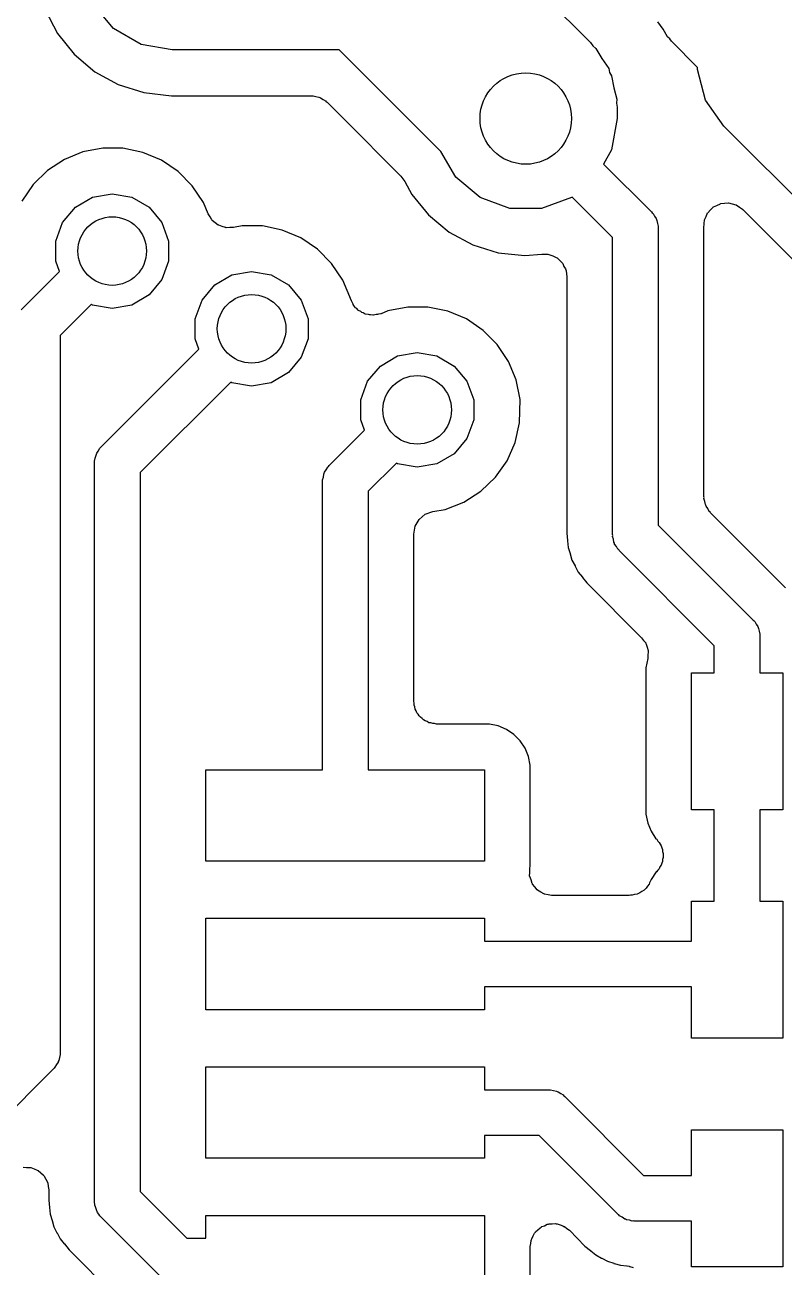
# Model space of a CAD drawing. Extents: x 69.6 to 139.6, y -158 to -61.
# Drawn here: x 100.36 to 103.68, y -152.33 to -146.89 of the extents above; entities that cross this region are included whole.
import ezdxf

# ---------------------------------------------------------------- set-up
doc = ezdxf.new("R2010")
doc.units = 0
doc.header["$MEASUREMENT"] = 0
doc.layers.add('BLACK', color=7, linetype='CONTINUOUS')

msp = doc.modelspace()

# ---------------------------------------------------------------- linework, layer by layer
at = {"layer": 'Black'}
for p, q in [((102.599, -146.734), (102.833, -146.967)), ((100.447, -146.825), (100.501, -146.928)), ((100.745, -146.906), (100.656, -146.8)), ((103.151, -146.909), (103.128, -146.877)), ((100.501, -146.928), (100.574, -147.019)), ((100.866, -146.976), (100.745, -146.906)), ((103.17, -146.943), (103.151, -146.909)), ((103.18, -146.951), (103.17, -146.943)), ((101.002, -147), (100.866, -146.976)), ((101.734, -147), (101.002, -147)), ((102.178, -147.444), (101.734, -147)), ((102.833, -146.967), (102.843, -146.982)), ((102.843, -146.982), (102.856, -146.993)), ((102.856, -146.993), (102.883, -147.038)), ((103.188, -146.962), (103.18, -146.951)), ((103.302, -147.077), (103.188, -146.962)), ((100.574, -147.019), (100.664, -147.095)), ((102.883, -147.038), (102.913, -147.081)), ((100.664, -147.095), (100.766, -147.151)), ((102.913, -147.081), (102.917, -147.098)), ((102.917, -147.098), (102.926, -147.113)), ((103.302, -147.085), (103.302, -147.077)), ((103.337, -147.219), (103.302, -147.085)), ((100.766, -147.151), (100.878, -147.186)), ((102.926, -147.113), (102.935, -147.165)), ((102.935, -147.165), (102.948, -147.215)), ((100.878, -147.186), (100.999, -147.2)), ((100.999, -147.2), (101.003, -147.2)), ((101.003, -147.2), (101.61, -147.2)), ((101.61, -147.2), (101.614, -147.201)), ((101.614, -147.201), (101.619, -147.2)), ((101.619, -147.2), (101.631, -147.204)), ((101.631, -147.204), (101.644, -147.206)), ((101.644, -147.206), (101.648, -147.208)), ((101.648, -147.208), (101.652, -147.209)), ((101.652, -147.209), (101.663, -147.217)), ((101.663, -147.217), (101.674, -147.223)), ((102.948, -147.215), (102.947, -147.233)), ((103.417, -147.333), (103.337, -147.219)), ((101.674, -147.223), (101.677, -147.227)), ((101.677, -147.227), (101.681, -147.229)), ((101.681, -147.229), (101.751, -147.299)), ((102.947, -147.233), (102.95, -147.25)), ((102.95, -147.25), (102.95, -147.3)), ((101.751, -147.299), (101.751, -147.299)), ((101.751, -147.299), (101.751, -147.299)), ((101.751, -147.299), (102.003, -147.552)), ((102.95, -147.3), (102.926, -147.437)), ((103.95, -147.866), (103.417, -147.333)), ((100.699, -147.43), (100.612, -147.446)), ((100.787, -147.43), (100.699, -147.43)), ((100.874, -147.448), (100.787, -147.43)), ((102.926, -147.437), (102.89, -147.499)), ((100.531, -147.479), (100.457, -147.528)), ((100.612, -147.446), (100.531, -147.479)), ((100.955, -147.482), (100.874, -147.448)), ((101.028, -147.532), (100.955, -147.482)), ((102.244, -147.557), (102.178, -147.444)), ((100.457, -147.528), (100.394, -147.589)), ((101.09, -147.594), (101.028, -147.532)), ((102.89, -147.499), (103.101, -147.709)), ((100.394, -147.589), (100.344, -147.662)), ((101.139, -147.668), (101.09, -147.594)), ((102.003, -147.552), (102.012, -147.564)), ((102.012, -147.564), (102.021, -147.575)), ((102.021, -147.575), (102.051, -147.632)), ((102.35, -147.646), (102.244, -147.557)), ((100.579, -147.688), (100.654, -147.644)), ((100.654, -147.644), (100.74, -147.629)), ((100.74, -147.629), (100.826, -147.644)), ((100.826, -147.644), (100.901, -147.688)), ((102.051, -147.632), (102.125, -147.722)), ((102.481, -147.694), (102.35, -147.646)), ((102.75, -147.646), (102.619, -147.694)), ((102.753, -147.644), (102.75, -147.646)), ((102.93, -147.821), (102.753, -147.644)), ((100.523, -147.755), (100.579, -147.688)), ((100.901, -147.688), (100.957, -147.755)), ((101.16, -147.717), (101.139, -147.668)), ((102.619, -147.694), (102.481, -147.694)), ((103.101, -147.709), (103.103, -147.713)), ((103.347, -147.712), (103.359, -147.7)), ((103.359, -147.7), (103.371, -147.688)), ((103.371, -147.688), (103.371, -147.687)), ((103.371, -147.687), (103.372, -147.687)), ((103.372, -147.687), (103.387, -147.68)), ((103.387, -147.68), (103.402, -147.673)), ((103.402, -147.673), (103.403, -147.672)), ((103.403, -147.672), (103.42, -147.671)), ((103.403, -147.672), (103.403, -147.672)), ((103.42, -147.671), (103.437, -147.669)), ((103.437, -147.669), (103.437, -147.669)), ((103.437, -147.669), (103.438, -147.669)), ((103.438, -147.669), (103.454, -147.674)), ((103.454, -147.674), (103.47, -147.678)), ((103.47, -147.678), (103.471, -147.678)), ((103.471, -147.678), (103.471, -147.678)), ((103.471, -147.678), (103.485, -147.688)), ((103.485, -147.688), (103.499, -147.697)), ((103.499, -147.697), (103.499, -147.698)), ((103.499, -147.698), (103.5, -147.698)), ((103.5, -147.698), (103.721, -147.919)), ((100.493, -147.836), (100.523, -147.755)), ((100.957, -147.755), (100.987, -147.836)), ((101.168, -147.73), (101.16, -147.717)), ((101.176, -147.744), (101.168, -147.73)), ((101.177, -147.745), (101.176, -147.744)), ((101.178, -147.746), (101.177, -147.745)), ((101.191, -147.756), (101.178, -147.746)), ((101.203, -147.766), (101.191, -147.756)), ((102.125, -147.722), (102.215, -147.797)), ((103.103, -147.713), (103.107, -147.716)), ((103.107, -147.716), (103.113, -147.727)), ((103.113, -147.727), (103.121, -147.738)), ((103.121, -147.738), (103.122, -147.742)), ((103.122, -147.742), (103.124, -147.746)), ((103.124, -147.746), (103.126, -147.759)), ((103.126, -147.759), (103.13, -147.771)), ((103.329, -147.778), (103.331, -147.761)), ((103.331, -147.761), (103.332, -147.744)), ((103.332, -147.743), (103.339, -147.728)), ((103.332, -147.744), (103.332, -147.743)), ((103.332, -147.744), (103.332, -147.744)), ((103.339, -147.728), (103.346, -147.712)), ((103.346, -147.712), (103.347, -147.712)), ((103.347, -147.712), (103.347, -147.712)), ((101.205, -147.767), (101.203, -147.766)), ((101.206, -147.767), (101.205, -147.767)), ((101.221, -147.772), (101.206, -147.767)), ((101.236, -147.777), (101.221, -147.772)), ((101.237, -147.777), (101.236, -147.777)), ((101.239, -147.778), (101.237, -147.777)), ((101.255, -147.777), (101.239, -147.778)), ((101.271, -147.777), (101.255, -147.777)), ((101.309, -147.77), (101.271, -147.777)), ((101.397, -147.77), (101.309, -147.77)), ((101.484, -147.788), (101.397, -147.77)), ((101.565, -147.822), (101.484, -147.788)), ((102.215, -147.797), (102.318, -147.853)), ((103.13, -147.771), (103.129, -147.776)), ((103.129, -147.776), (103.13, -147.78)), ((103.13, -147.78), (103.13, -149.079)), ((103.329, -147.779), (103.329, -147.778)), ((103.329, -147.778), (103.329, -147.778)), ((103.33, -147.785), (103.329, -147.779)), ((103.33, -148.954), (103.33, -147.785)), ((100.493, -147.924), (100.493, -147.836)), ((100.987, -147.836), (100.987, -147.924)), ((101.638, -147.872), (101.565, -147.822)), ((101.7, -147.934), (101.638, -147.872)), ((102.318, -147.853), (102.429, -147.887)), ((102.93, -149.12), (102.93, -147.821)), ((100.509, -147.969), (100.493, -147.924)), ((100.987, -147.924), (100.957, -148.005)), ((102.429, -147.887), (102.546, -147.9)), ((102.546, -147.9), (102.621, -147.893)), ((102.621, -147.893), (102.634, -147.894)), ((102.634, -147.894), (102.647, -147.894)), ((102.647, -147.894), (102.651, -147.895)), ((102.651, -147.895), (102.656, -147.896)), ((102.656, -147.896), (102.668, -147.901)), ((102.668, -147.901), (102.68, -147.906)), ((102.68, -147.906), (102.683, -147.908)), ((102.683, -147.908), (102.687, -147.91)), ((102.687, -147.91), (102.696, -147.919)), ((102.696, -147.919), (102.707, -147.928)), ((100.342, -148.137), (100.509, -147.969)), ((101.264, -147.984), (101.35, -147.969)), ((101.35, -147.969), (101.436, -147.984)), ((101.749, -148.008), (101.7, -147.934)), ((102.707, -147.928), (102.709, -147.932)), ((102.709, -147.932), (102.712, -147.935)), ((102.712, -147.935), (102.717, -147.947)), ((102.717, -147.947), (102.724, -147.958)), ((102.724, -147.958), (102.725, -147.962)), ((102.725, -147.962), (102.727, -147.966)), ((102.727, -147.966), (102.728, -147.979)), ((102.728, -147.979), (102.73, -147.992)), ((100.957, -148.005), (100.901, -148.072)), ((101.133, -148.095), (101.189, -148.028)), ((101.189, -148.028), (101.264, -147.984)), ((101.436, -147.984), (101.511, -148.028)), ((101.511, -148.028), (101.567, -148.095)), ((101.787, -148.098), (101.749, -148.008)), ((102.73, -147.992), (102.73, -149.115)), ((100.901, -148.072), (100.826, -148.116)), ((100.649, -148.113), (100.512, -148.249)), ((100.654, -148.116), (100.649, -148.113)), ((100.74, -148.131), (100.654, -148.116)), ((100.826, -148.116), (100.74, -148.131)), ((101.103, -148.176), (101.133, -148.095)), ((101.567, -148.095), (101.597, -148.176)), ((101.79, -148.104), (101.787, -148.098)), ((101.794, -148.113), (101.79, -148.104)), ((101.794, -148.114), (101.794, -148.113)), ((101.794, -148.113), (101.794, -148.113)), ((101.801, -148.122), (101.794, -148.114)), ((101.805, -148.128), (101.801, -148.122)), ((101.81, -148.131), (101.805, -148.128)), ((101.817, -148.139), (101.81, -148.131)), ((101.818, -148.14), (101.817, -148.139)), ((101.817, -148.139), (101.817, -148.139)), ((101.828, -148.145), (101.818, -148.14)), ((101.947, -148.141), (101.917, -148.154)), ((102.034, -148.125), (101.947, -148.141)), ((102.122, -148.125), (102.034, -148.125)), ((102.209, -148.143), (102.122, -148.125)), ((102.29, -148.177), (102.209, -148.143)), ((101.103, -148.264), (101.103, -148.176)), ((101.597, -148.176), (101.597, -148.264)), ((101.833, -148.149), (101.828, -148.145)), ((101.838, -148.15), (101.833, -148.149)), ((101.847, -148.156), (101.838, -148.15)), ((101.848, -148.156), (101.847, -148.156)), ((101.861, -148.158), (101.848, -148.156)), ((101.848, -148.156), (101.848, -148.156)), ((101.866, -148.159), (101.861, -148.158)), ((101.87, -148.159), (101.866, -148.159)), ((101.881, -148.161), (101.87, -148.159)), ((101.882, -148.161), (101.881, -148.161)), ((101.883, -148.161), (101.882, -148.161)), ((101.895, -148.158), (101.883, -148.161)), ((101.901, -148.158), (101.895, -148.158)), ((101.905, -148.156), (101.901, -148.158)), ((101.915, -148.154), (101.905, -148.156)), ((101.916, -148.154), (101.915, -148.154)), ((101.917, -148.154), (101.916, -148.154)), ((102.363, -148.227), (102.29, -148.177)), ((100.512, -148.249), (100.512, -151.388)), ((102.425, -148.289), (102.363, -148.227)), ((101.119, -148.309), (101.103, -148.264)), ((101.597, -148.264), (101.567, -148.345)), ((102.474, -148.363), (102.425, -148.289)), ((100.692, -148.737), (101.119, -148.309)), ((101.567, -148.345), (101.511, -148.412)), ((101.914, -148.383), (101.989, -148.339)), ((101.989, -148.339), (102.075, -148.324)), ((102.075, -148.324), (102.161, -148.339)), ((102.161, -148.339), (102.236, -148.383)), ((101.511, -148.412), (101.436, -148.456)), ((101.858, -148.45), (101.914, -148.383)), ((102.236, -148.383), (102.292, -148.45)), ((102.508, -148.444), (102.474, -148.363)), ((101.259, -148.453), (100.862, -148.849)), ((101.264, -148.456), (101.259, -148.453)), ((101.35, -148.471), (101.264, -148.456)), ((101.436, -148.456), (101.35, -148.471)), ((101.828, -148.531), (101.858, -148.45)), ((102.292, -148.45), (102.322, -148.531)), ((102.525, -148.53), (102.508, -148.444)), ((101.828, -148.619), (101.828, -148.531)), ((102.322, -148.531), (102.322, -148.619)), ((102.523, -148.632), (102.525, -148.53)), ((101.844, -148.664), (101.828, -148.619)), ((102.322, -148.619), (102.292, -148.7)), ((102.504, -148.718), (102.523, -148.632)), ((101.689, -148.819), (101.844, -148.664)), ((100.686, -148.743), (100.689, -148.74)), ((100.689, -148.74), (100.692, -148.737)), ((102.292, -148.7), (102.236, -148.767)), ((102.468, -148.798), (102.504, -148.718)), ((100.663, -148.799), (100.666, -148.786)), ((100.666, -148.786), (100.669, -148.773)), ((100.669, -148.773), (100.671, -148.769)), ((100.671, -148.769), (100.672, -148.765)), ((100.672, -148.765), (100.679, -148.755)), ((100.679, -148.755), (100.686, -148.743)), ((102.236, -148.767), (102.161, -148.811)), ((100.662, -148.808), (100.663, -148.803)), ((100.662, -152.037), (100.662, -148.808)), ((100.663, -148.803), (100.663, -148.799)), ((100.862, -148.849), (100.862, -151.996)), ((101.668, -148.852), (101.669, -148.848)), ((101.669, -148.848), (101.677, -148.837)), ((101.677, -148.837), (101.683, -148.826)), ((101.683, -148.826), (101.687, -148.823)), ((101.687, -148.823), (101.689, -148.819)), ((101.984, -148.808), (101.86, -148.931)), ((101.989, -148.811), (101.984, -148.808)), ((102.075, -148.826), (101.989, -148.811)), ((102.161, -148.811), (102.075, -148.826)), ((102.417, -148.87), (102.468, -148.798)), ((101.66, -148.881), (101.664, -148.869)), ((101.661, -148.886), (101.66, -148.881)), ((101.66, -148.89), (101.661, -148.886)), ((101.66, -150.15), (101.66, -148.89)), ((101.664, -148.869), (101.666, -148.856)), ((101.666, -148.856), (101.668, -148.852)), ((102.353, -148.931), (102.417, -148.87)), ((101.86, -148.931), (101.86, -150.15)), ((102.279, -148.979), (102.353, -148.931)), ((103.331, -148.959), (103.33, -148.954)), ((103.33, -148.963), (103.331, -148.959)), ((102.143, -149.02), (102.197, -149.011)), ((102.197, -149.011), (102.279, -148.979)), ((103.334, -148.976), (103.33, -148.963)), ((103.336, -148.989), (103.334, -148.976)), ((103.338, -148.992), (103.336, -148.989)), ((103.339, -148.997), (103.338, -148.992)), ((103.347, -149.007), (103.339, -148.997)), ((103.353, -149.019), (103.347, -149.007)), ((102.066, -149.084), (102.083, -149.054)), ((102.083, -149.054), (102.11, -149.032)), ((102.083, -149.054), (102.083, -149.054)), ((102.083, -149.054), (102.083, -149.054)), ((102.11, -149.032), (102.143, -149.02)), ((103.357, -149.021), (103.353, -149.019)), ((103.359, -149.025), (103.357, -149.021)), ((103.687, -149.353), (103.359, -149.025)), ((102.06, -149.119), (102.066, -149.084)), ((102.06, -149.85), (102.06, -149.119)), ((102.73, -149.115), (102.733, -149.147)), ((102.931, -149.124), (102.93, -149.12)), ((103.13, -149.079), (103.546, -149.495)), ((102.733, -149.147), (102.733, -149.148)), ((102.733, -149.148), (102.733, -149.148)), ((102.733, -149.148), (102.736, -149.177)), ((102.736, -149.177), (102.744, -149.204)), ((102.93, -149.129), (102.931, -149.124)), ((102.934, -149.141), (102.93, -149.129)), ((102.936, -149.154), (102.934, -149.141)), ((102.938, -149.158), (102.936, -149.154)), ((102.939, -149.162), (102.938, -149.158)), ((102.947, -149.173), (102.939, -149.162)), ((102.953, -149.184), (102.947, -149.173)), ((102.744, -149.204), (102.744, -149.205)), ((102.744, -149.205), (102.744, -149.205)), ((102.744, -149.205), (102.752, -149.233)), ((102.957, -149.187), (102.953, -149.184)), ((102.959, -149.191), (102.957, -149.187)), ((103.375, -149.607), (102.959, -149.191)), ((102.752, -149.233), (102.766, -149.258)), ((102.766, -149.258), (102.766, -149.259)), ((102.766, -149.259), (102.766, -149.259)), ((102.766, -149.259), (102.78, -149.285)), ((102.78, -149.285), (102.798, -149.307)), ((102.798, -149.307), (102.798, -149.307)), ((102.798, -149.307), (102.798, -149.308)), ((102.798, -149.308), (102.818, -149.332)), ((102.818, -149.332), (103.057, -149.572)), ((103.546, -149.495), (103.549, -149.498)), ((103.549, -149.498), (103.552, -149.501)), ((103.552, -149.501), (103.559, -149.512)), ((103.559, -149.512), (103.566, -149.523)), ((103.566, -149.523), (103.567, -149.527)), ((103.567, -149.527), (103.569, -149.531)), ((103.569, -149.531), (103.572, -149.544)), ((103.572, -149.544), (103.575, -149.557)), ((103.575, -149.557), (103.575, -149.561)), ((103.057, -149.572), (103.066, -149.584)), ((103.066, -149.584), (103.075, -149.595)), ((103.075, -149.595), (103.076, -149.598)), ((103.076, -149.598), (103.077, -149.6)), ((103.077, -149.6), (103.081, -149.614)), ((103.375, -149.725), (103.375, -149.607)), ((103.575, -149.561), (103.575, -149.565)), ((103.575, -149.565), (103.575, -149.725)), ((103.085, -149.663), (103.076, -149.704)), ((103.081, -149.614), (103.086, -149.628)), ((103.086, -149.634), (103.085, -149.648)), ((103.085, -149.648), (103.085, -149.663)), ((103.086, -149.628), (103.086, -149.631)), ((103.086, -149.631), (103.086, -149.634)), ((103.076, -149.704), (103.076, -149.753)), ((103.076, -149.753), (103.076, -150.344)), ((103.276, -150.325), (103.276, -149.725)), ((103.276, -149.725), (103.375, -149.725)), ((103.575, -149.725), (103.675, -149.725)), ((103.675, -149.725), (103.675, -150.325)), ((102.062, -149.858), (102.06, -149.85)), ((102.062, -149.867), (102.062, -149.858)), ((102.065, -149.875), (102.062, -149.867)), ((102.066, -149.884), (102.065, -149.875)), ((102.07, -149.892), (102.066, -149.884)), ((102.073, -149.9), (102.07, -149.892)), ((102.079, -149.907), (102.073, -149.9)), ((102.083, -149.914), (102.079, -149.907)), ((102.09, -149.92), (102.083, -149.914)), ((102.096, -149.926), (102.09, -149.92)), ((102.103, -149.931), (102.096, -149.926)), ((102.11, -149.936), (102.103, -149.931)), ((102.118, -149.939), (102.11, -149.936)), ((102.126, -149.944), (102.118, -149.939)), ((102.134, -149.945), (102.126, -149.944)), ((102.143, -149.948), (102.134, -149.945)), ((102.151, -149.948), (102.143, -149.948)), ((102.16, -149.95), (102.151, -149.948)), ((102.342, -149.95), (102.16, -149.95)), ((102.391, -149.95), (102.342, -149.95)), ((102.429, -149.958), (102.391, -149.95)), ((102.466, -149.973), (102.429, -149.958)), ((102.498, -149.995), (102.466, -149.973)), ((102.526, -150.023), (102.498, -149.995)), ((102.547, -150.056), (102.526, -150.023)), ((102.562, -150.092), (102.547, -150.056)), ((102.57, -150.13), (102.562, -150.092)), ((101.15, -150.55), (101.15, -150.15)), ((101.15, -150.15), (101.66, -150.15)), ((101.86, -150.15), (102.37, -150.15)), ((102.37, -150.15), (102.37, -150.55)), ((102.57, -150.522), (102.57, -150.13)), ((103.076, -150.344), (103.084, -150.383)), ((103.375, -150.325), (103.276, -150.325)), ((103.375, -150.516), (103.375, -150.325)), ((103.675, -150.325), (103.575, -150.325)), ((103.575, -150.325), (103.575, -150.525)), ((103.084, -150.383), (103.099, -150.419)), ((103.099, -150.419), (103.12, -150.452)), ((103.12, -150.452), (103.123, -150.454)), ((103.123, -150.454), (103.128, -150.462)), ((103.128, -150.462), (103.134, -150.468)), ((103.134, -150.468), (103.138, -150.476)), ((103.138, -150.476), (103.143, -150.483)), ((102.57, -150.571), (102.57, -150.522)), ((103.143, -150.483), (103.145, -150.491)), ((103.145, -150.491), (103.149, -150.499)), ((103.149, -150.499), (103.149, -150.508)), ((103.149, -150.508), (103.152, -150.517)), ((103.152, -150.534), (103.149, -150.542)), ((103.152, -150.517), (103.151, -150.525)), ((103.151, -150.525), (103.152, -150.534)), ((103.375, -150.517), (103.375, -150.516)), ((103.375, -150.516), (103.375, -150.516)), ((103.375, -150.523), (103.375, -150.517)), ((103.375, -150.525), (103.375, -150.523)), ((103.375, -150.725), (103.375, -150.525)), ((103.575, -150.525), (103.575, -150.527)), ((103.575, -150.527), (103.575, -150.533)), ((103.575, -150.533), (103.575, -150.533)), ((103.575, -150.533), (103.575, -150.533)), ((103.575, -150.533), (103.575, -150.725)), ((102.37, -150.55), (101.15, -150.55)), ((102.568, -150.58), (102.57, -150.571)), ((102.568, -150.581), (102.568, -150.58)), ((102.568, -150.583), (102.568, -150.581)), ((102.568, -150.599), (102.568, -150.583)), ((103.128, -150.589), (103.122, -150.596)), ((103.134, -150.583), (103.128, -150.589)), ((103.137, -150.575), (103.134, -150.583)), ((103.143, -150.567), (103.137, -150.575)), ((103.145, -150.559), (103.143, -150.567)), ((103.149, -150.551), (103.145, -150.559)), ((103.149, -150.542), (103.149, -150.551)), ((102.567, -150.615), (102.568, -150.599)), ((102.568, -150.616), (102.567, -150.615)), ((102.568, -150.617), (102.568, -150.616)), ((102.573, -150.632), (102.568, -150.617)), ((102.578, -150.648), (102.573, -150.632)), ((103.092, -150.644), (103.09, -150.65)), ((103.095, -150.639), (103.092, -150.644)), ((103.099, -150.63), (103.095, -150.639)), ((103.121, -150.597), (103.099, -150.63)), ((103.122, -150.596), (103.121, -150.597)), ((102.579, -150.649), (102.578, -150.648)), ((102.579, -150.65), (102.579, -150.649)), ((102.59, -150.662), (102.579, -150.65)), ((102.6, -150.675), (102.59, -150.662)), ((102.601, -150.676), (102.6, -150.675)), ((102.602, -150.677), (102.601, -150.676)), ((102.616, -150.685), (102.602, -150.677)), ((102.629, -150.693), (102.616, -150.685)), ((102.631, -150.693), (102.629, -150.693)), ((102.632, -150.694), (102.631, -150.693)), ((102.648, -150.697), (102.632, -150.694)), ((102.663, -150.7), (102.648, -150.697)), ((103.009, -150.699), (103.003, -150.7)), ((103.016, -150.699), (103.009, -150.699)), ((103.026, -150.696), (103.016, -150.699)), ((103.037, -150.694), (103.026, -150.696)), ((103.043, -150.691), (103.037, -150.694)), ((103.049, -150.689), (103.043, -150.691)), ((103.058, -150.682), (103.049, -150.689)), ((103.068, -150.677), (103.058, -150.682)), ((103.072, -150.672), (103.068, -150.677)), ((103.077, -150.668), (103.072, -150.672)), ((103.083, -150.659), (103.077, -150.668)), ((103.09, -150.65), (103.083, -150.659)), ((102.665, -150.7), (102.663, -150.7)), ((102.666, -150.7), (102.665, -150.7)), ((103.003, -150.7), (102.666, -150.7)), ((103.276, -150.9), (103.276, -150.725)), ((103.276, -150.725), (103.375, -150.725)), ((103.575, -150.725), (103.675, -150.725)), ((103.675, -150.725), (103.675, -151.325)), ((101.15, -151.2), (101.15, -150.8)), ((101.15, -150.8), (102.37, -150.8)), ((102.37, -150.8), (102.37, -150.9)), ((102.37, -150.9), (103.276, -150.9)), ((103.276, -151.1), (102.37, -151.1)), ((102.37, -151.1), (102.37, -151.2)), ((103.276, -151.325), (103.276, -151.1)), ((102.37, -151.2), (101.15, -151.2)), ((103.675, -151.325), (103.276, -151.325)), ((100.512, -151.396), (100.509, -151.409)), ((100.512, -151.388), (100.512, -151.392)), ((100.512, -151.392), (100.512, -151.396)), ((100.483, -151.458), (100.221, -151.721)), ((100.486, -151.455), (100.483, -151.458)), ((100.489, -151.452), (100.486, -151.455)), ((100.496, -151.44), (100.489, -151.452)), ((100.503, -151.43), (100.496, -151.44)), ((100.504, -151.426), (100.503, -151.43)), ((100.506, -151.422), (100.504, -151.426)), ((100.509, -151.409), (100.506, -151.422)), ((101.15, -151.85), (101.15, -151.45)), ((101.15, -151.45), (102.37, -151.45)), ((102.37, -151.45), (102.37, -151.55)), ((102.37, -151.55), (102.65, -151.55)), ((102.65, -151.55), (102.654, -151.551)), ((102.654, -151.551), (102.659, -151.55)), ((102.659, -151.55), (102.671, -151.554)), ((102.671, -151.554), (102.684, -151.556)), ((102.684, -151.556), (102.688, -151.558)), ((102.688, -151.558), (102.692, -151.559)), ((102.692, -151.559), (102.703, -151.567)), ((102.703, -151.567), (102.714, -151.573)), ((102.714, -151.573), (102.717, -151.577)), ((102.717, -151.577), (102.721, -151.579)), ((102.721, -151.579), (103.066, -151.925)), ((103.276, -151.925), (103.276, -151.725)), ((103.276, -151.725), (103.675, -151.725)), ((103.675, -151.725), (103.675, -152.325)), ((102.609, -151.75), (102.37, -151.75)), ((102.37, -151.75), (102.37, -151.85)), ((102.954, -152.096), (102.609, -151.75)), ((100.35, -151.889), (100.365, -151.89)), ((100.365, -151.89), (100.38, -151.89)), ((100.38, -151.89), (100.382, -151.891)), ((100.382, -151.891), (100.384, -151.891)), ((100.384, -151.891), (100.398, -151.896)), ((102.37, -151.85), (101.15, -151.85)), ((100.398, -151.896), (100.412, -151.902)), ((100.412, -151.902), (100.414, -151.903)), ((100.414, -151.903), (100.416, -151.904)), ((100.416, -151.904), (100.428, -151.914)), ((100.428, -151.914), (100.439, -151.924)), ((100.439, -151.924), (100.44, -151.926)), ((100.44, -151.926), (100.442, -151.928)), ((100.442, -151.928), (100.449, -151.941)), ((100.449, -151.941), (100.456, -151.954)), ((103.066, -151.925), (103.276, -151.925)), ((100.456, -151.954), (100.457, -151.956)), ((100.457, -151.956), (100.458, -151.958)), ((100.458, -151.958), (100.46, -151.973)), ((100.46, -151.973), (100.462, -151.988)), ((100.462, -151.988), (100.462, -152.033)), ((100.862, -151.996), (101.066, -152.2)), ((100.462, -152.033), (100.466, -152.065)), ((100.663, -152.042), (100.662, -152.037)), ((100.663, -152.046), (100.663, -152.042)), ((100.664, -152.05), (100.663, -152.046)), ((100.664, -152.055), (100.664, -152.05)), ((100.667, -152.063), (100.664, -152.055)), ((100.466, -152.065), (100.466, -152.065)), ((100.466, -152.065), (100.466, -152.066)), ((100.466, -152.066), (100.468, -152.094)), ((100.468, -152.094), (100.477, -152.122)), ((100.669, -152.072), (100.667, -152.063)), ((100.671, -152.076), (100.669, -152.072)), ((100.672, -152.08), (100.671, -152.076)), ((100.674, -152.083), (100.672, -152.08)), ((100.676, -152.088), (100.674, -152.083)), ((100.682, -152.094), (100.676, -152.088)), ((100.686, -152.102), (100.682, -152.094)), ((100.689, -152.105), (100.686, -152.102)), ((100.692, -152.108), (100.689, -152.105)), ((100.954, -152.371), (100.692, -152.108)), ((101.15, -152.2), (101.15, -152.1)), ((101.15, -152.1), (102.37, -152.1)), ((102.37, -152.1), (102.37, -152.5)), ((102.958, -152.098), (102.954, -152.096)), ((102.961, -152.102), (102.958, -152.098)), ((102.972, -152.108), (102.961, -152.102)), ((102.983, -152.116), (102.972, -152.108)), ((100.477, -152.122), (100.477, -152.122)), ((100.477, -152.122), (100.477, -152.123)), ((100.477, -152.123), (100.485, -152.15)), ((100.485, -152.15), (100.498, -152.176)), ((102.593, -152.172), (102.603, -152.163)), ((102.603, -152.163), (102.613, -152.154)), ((102.613, -152.154), (102.617, -152.152)), ((102.617, -152.152), (102.62, -152.149)), ((102.62, -152.149), (102.632, -152.145)), ((102.632, -152.145), (102.644, -152.139)), ((102.644, -152.139), (102.649, -152.139)), ((102.649, -152.139), (102.653, -152.137)), ((102.653, -152.137), (102.666, -152.137)), ((102.666, -152.137), (102.679, -152.136)), ((102.679, -152.136), (102.683, -152.137)), ((102.683, -152.137), (102.687, -152.137)), ((102.687, -152.137), (102.7, -152.142)), ((102.7, -152.142), (102.712, -152.145)), ((102.712, -152.145), (102.716, -152.148)), ((102.716, -152.148), (102.72, -152.149)), ((102.72, -152.149), (102.73, -152.158)), ((102.73, -152.158), (102.741, -152.165)), ((102.741, -152.165), (102.809, -152.234)), ((102.987, -152.117), (102.983, -152.116)), ((102.991, -152.119), (102.987, -152.117)), ((103.004, -152.121), (102.991, -152.119)), ((103.016, -152.125), (103.004, -152.121)), ((103.021, -152.124), (103.016, -152.125)), ((103.025, -152.125), (103.021, -152.124)), ((103.276, -152.125), (103.025, -152.125)), ((103.276, -152.325), (103.276, -152.125)), ((100.498, -152.176), (100.498, -152.176)), ((100.498, -152.176), (100.499, -152.177)), ((100.499, -152.177), (100.512, -152.202)), ((100.512, -152.202), (100.53, -152.224)), ((101.066, -152.2), (101.15, -152.2)), ((102.572, -152.223), (102.573, -152.21)), ((102.573, -152.21), (102.575, -152.206)), ((102.575, -152.206), (102.576, -152.202)), ((102.576, -152.202), (102.583, -152.19)), ((102.583, -152.19), (102.588, -152.178)), ((102.588, -152.178), (102.591, -152.175)), ((102.591, -152.175), (102.593, -152.172)), ((100.53, -152.224), (100.53, -152.225)), ((100.53, -152.225), (100.531, -152.225)), ((100.531, -152.225), (100.551, -152.25)), ((100.551, -152.25), (100.809, -152.509)), ((102.57, -152.236), (102.572, -152.223)), ((102.57, -152.472), (102.57, -152.236)), ((102.809, -152.234), (102.834, -152.254)), ((102.834, -152.254), (102.835, -152.254)), ((102.835, -152.254), (102.835, -152.255)), ((102.835, -152.255), (102.857, -152.273)), ((102.857, -152.273), (102.882, -152.287)), ((102.882, -152.287), (102.883, -152.287)), ((102.883, -152.287), (102.883, -152.287)), ((102.883, -152.287), (102.908, -152.301)), ((102.908, -152.301), (102.936, -152.309)), ((102.936, -152.309), (102.936, -152.31)), ((102.936, -152.31), (102.937, -152.31)), ((102.937, -152.31), (102.964, -152.318)), ((102.964, -152.318), (102.993, -152.321)), ((102.993, -152.321), (102.993, -152.321)), ((102.993, -152.321), (102.994, -152.321)), ((102.994, -152.321), (103.003, -152.322)), ((103.003, -152.322), (103.004, -152.323)), ((103.004, -152.323), (103.005, -152.323)), ((103.005, -152.323), (103.02, -152.328)), ((103.675, -152.325), (103.276, -152.325))]:
    msp.add_line(p, q, dxfattribs=at)
for centre, radius in [((102.55, -147.3), 0.2), ((100.74, -147.88), 0.15), ((101.35, -148.22), 0.15), ((102.075, -148.575), 0.15)]:
    msp.add_circle(centre, radius, dxfattribs=at)

doc.saveas('drawing.dxf')
